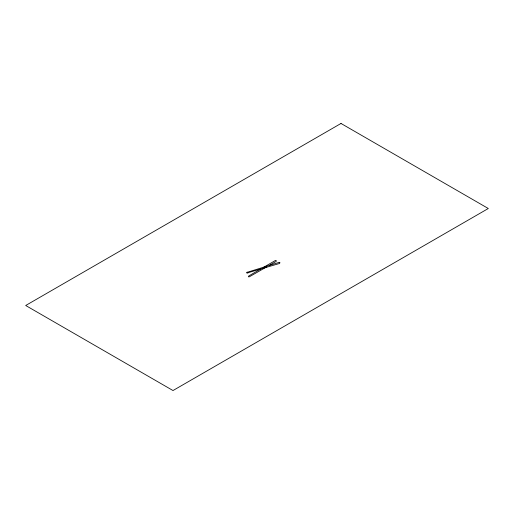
<?xml version="1.0" encoding="UTF-8"?>
<svg xmlns="http://www.w3.org/2000/svg" width="514" height="514" viewBox="0 0 514 514"><rect width="100%" height="100%" fill="white"/><g stroke="black" fill="none" stroke-linecap="round" stroke-linejoin="round"><path stroke-width="0.77" d="M269.304 265.372L276.23 261.375L276.307 260.649L275.639 260.354L263.181 267.55M260.412 269.15L248.667 276.044L248.378 276.776L249.155 276.892L266.535 266.972M247.452 272.221L279.282 262.333L279.841 262.68M248.59 272.548L279.667 263.431L279.822 262.648M248.635 272.536C247.208 274.071 245.467 272.169 247.395 272.189M341 123.463L25.7 305.496L173 390.537L488.3 208.504L341 123.463"/></g></svg>
